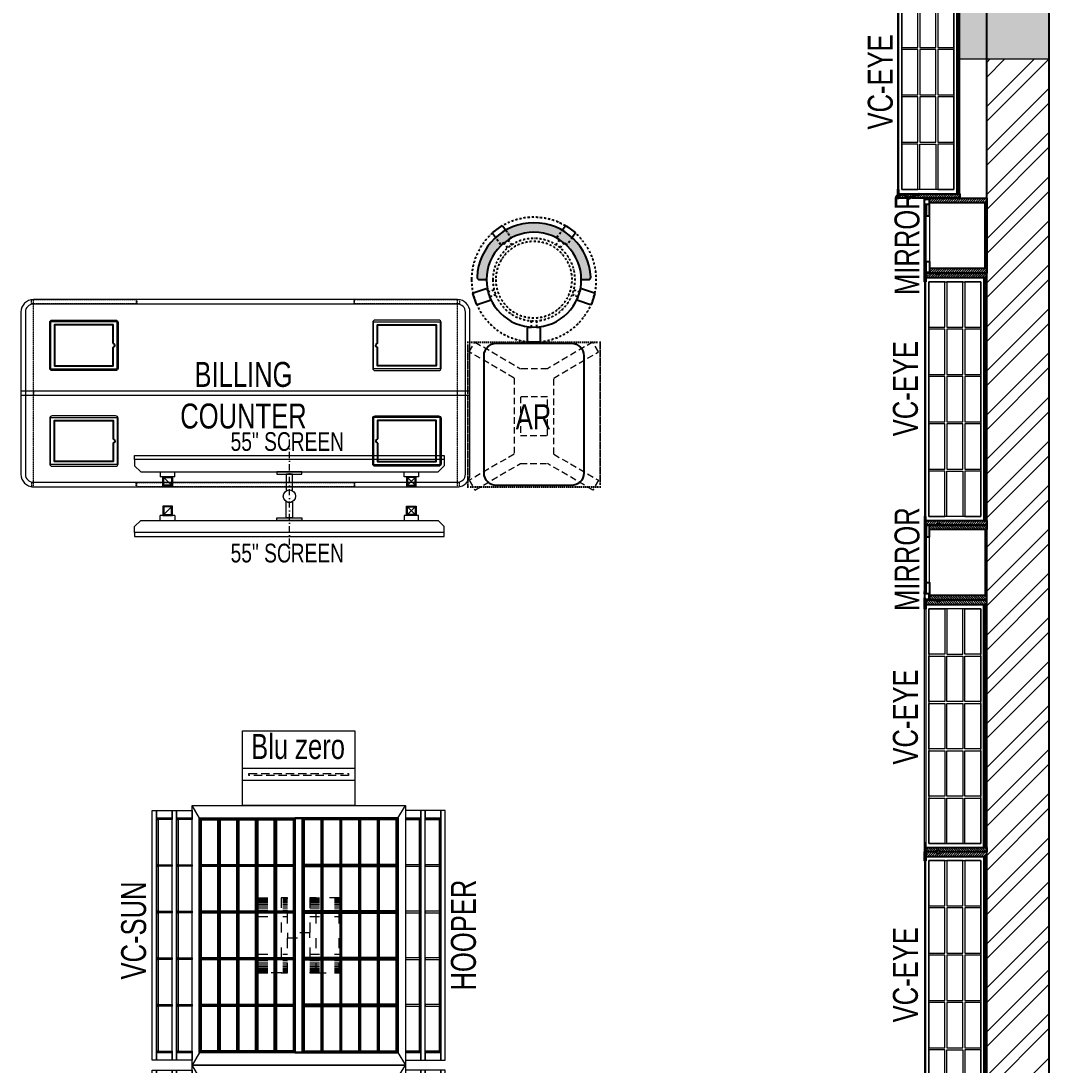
# Model space of a CAD drawing. Header units: feet. Extents: x 3040569 to 3051380, y -5725829 to -5707787.
# Drawn here: x 3044665 to 3048787, y -5720866 to -5716681 of the extents above; entities that cross this region are included whole.
import ezdxf

# ---------------------------------------------------------------- set-up
doc = ezdxf.new("R2010")
doc.units = ezdxf.units.FT
doc.header["$LTSCALE"] = 33
doc.header["$MEASUREMENT"] = 0
for name, pattern in [('ACAD_ISO03W100', [30, 12, -18]), ('D10_DASHED', [0.75, 0.5, -0.25]), ('DASHDOT2', [0.5, 0.25, -0.125, 0, -0.125]), ('DOT', [0.25, 0, -0.25]), ('HIDDEN2', [4.7624999999999975, 3.174999999999998, -1.587499999999999]), ('HIDDENX2', [0.75, 0.5, -0.25])]:
    doc.linetypes.add(name, pattern=pattern)
for name, color, linetype, lineweight in [('A-COL', 243, 'Continuous', 9), ('column hatch', 5, 'Continuous', 0), ('HATCH', 9, 'Continuous', 9), ('LENS-DIM', 252, 'Continuous', 5), ('LENS-FURNITURE', 13, 'Continuous', 9), ('LENS-PARTITION', 21, 'Continuous', 25), ('LENS-TEXT', 31, 'Continuous', 5), ('LENS_TEXT', 31, 'Continuous', 5), ('LK-EQPMT', 3, 'Continuous', 18), ('LK-FF&E FLOOR', 1, 'Continuous', 9), ('LK-FF&E WALL', 1, 'Continuous', 9), ('LK-IT', 3, 'Continuous', 18), ('LN-ELEVATION-1', 81, 'Continuous', 25), ('LN-ELEVATION-2', 103, 'Continuous', 20), ('LN-ELEVATION-3', 125, 'Continuous', 18), ('LN-ELEVATION-4', 145, 'Continuous', 13), ('LN-ELEVATION-5', 167, 'Continuous', 5), ('LN-HATCH', 251, 'Continuous', 0), ('PLANO-TXT', 252, 'Continuous', 5)]:
    doc.layers.add(name, color=color, linetype=linetype, lineweight=lineweight)
doc.layers.add('A-WALL', color=1, linetype='Continuous')
doc.styles.add('LK TXT', font='GILC____.TTF', dxfattribs={"height": 100})
pattern_1 = [(45, (7858558.917008298, 3503823.203216763), (-4.490128060534575, 4.490128060534575), [])]

# ---------------------------------------------------------------- blocks, each defined once
blk = doc.blocks.new('A$C24c61a65')
at = {"layer": 'column hatch'}
h = blk.add_hatch(color=8, dxfattribs=at)
h.dxf.hatch_style = 1
h.paths.add_polyline_path([(2152.105452673509, -6275.506340876222), (1778.10545267351, -6275.506340876222), (1778.10545267351, -6915.506340876222), (2152.105452673509, -6915.506340876222)])
h.paths.add_polyline_path([(2152.105452673509, 701.4936591237783), (1794.10545267351, 701.4936591237783), (1794.10545267351, 53.49365912377834), (2152.105452673509, 53.49365912377834)])
h.paths.add_polyline_path([(2152.105452673509, 9100.493659123777), (1763.10545267351, 9100.493659123777), (1763.10545267351, 6764.493659123778), (2152.105452673509, 6764.493659123778)])
at = {"layer": 'LN-HATCH'}
h = blk.add_hatch(dxfattribs=at)
h.set_pattern_fill('ANSI32', color=256, scale=333, angle=180)
h.set_pattern_definition([(225, (-6766788.097126138, 5279716.197831516), (88.29995930067012, -88.29995930067015), []), (225, (-6766846.963765573, 5279716.197831516), (88.29995930067012, -88.29995930067015), [])])
h.paths.add_polyline_path([(2152.105452673509, -6915.506340876222), (1896.105452673509, -6915.506340876222), (1896.105452673509, -8013.506340876222), (2152.105452673509, -8013.506340876222)])
h.paths.add_polyline_path([(2152.105452673509, 53.49365912377834), (1902.105452673509, 53.49365912377834), (1902.105452673509, -6275.506340876222), (2152.105452673509, -6275.506340876222)])
h.paths.add_polyline_path([(2152.105452673509, 6764.493659123778), (1902.105452673509, 6764.493659123778), (1902.105452673509, 701.4936591237783), (2152.105452673509, 701.4936591237783)])
at = {"layer": 'A-COL'}
for p, q in [((1794.10545267351, 53.49365912377834), (1794.10545267351, 701.4936591237783)), ((2152.105452673509, 53.49365912377834), (1794.10545267351, 53.49365912377834))]:
    blk.add_line(p, q, dxfattribs=at)
at = {"layer": 'A-WALL'}
for p, q in [((2152.105452673509, -8013.506340876222), (2152.105452673509, 6764.493659123778)), ((1902.105452673509, -6275.506340876222), (1902.105452673509, 53.49365912377834))]:
    blk.add_line(p, q, dxfattribs=at)
blk.add_lwpolyline([(1896.105452673509, -8013.506340876222), (1896.105452673509, -6275.506340876222), (1902.105452673509, -6275.506340876222), (1902.105452673509, 6764.493659123778), (1763.10545267351, 6764.493659123778), (1763.10545267351, 8921.493659123778), (511.1054526735097, 8921.493659123778), (511.1054526735097, 5990.493659123778), (358.1054526735097, 5990.493659123778)], dxfattribs=at)
blk = doc.blocks.new('AR')
at = {"layer": 'LN-ELEVATION-2', "linetype": 'DOT', "lineweight": 25}
blk.add_lwpolyline([(0, 13.41378593863919), (530, 13.41378593863919), (530, 593.4137859386392), (0, 593.4137859386392)], close=True, dxfattribs=at)
at = {"layer": 'LN-ELEVATION-2', "lineweight": 25}
blk.add_lwpolyline([(465, 68.22063546301797), (465, 538.2206354630179, 0.4142135623730951), (415, 588.2206354630177), (115, 588.2206354630177, 0.4142135623730951), (65, 538.2206354630179), (65, 68.22063546301797, 0.4142135623730951), (115, 18.22063546301797), (415, 18.22063546301797, 0.4142135623730951)], format="xyb", close=True, dxfattribs=at)
at = {"layer": 'LN-ELEVATION-4', "linetype": 'HIDDEN2', "ltscale": 0.25}
for points in [[(185.8456009030342, 448.8780772723258), (5.888936847448348, 554.0078910568263), (28.48512306064368, 593.350836840691), (211.0874861851335, 486.6754184374586)], [(344.154399111867, 448.8780772762837), (524.1110631600021, 554.0078910947777), (501.5148769393563, 593.3508368753828), (318.9125138223171, 486.6754184374586)], [(211.0874861851335, 486.6754184376913), (318.9125138223171, 486.6754184376913)], [(185.8456009030342, 144.472759603057), (185.8456009030342, 448.8780772723258)], [(344.154399111867, 448.8780772762837), (344.154399111867, 144.4727595990989)], [(185.8456009030342, 144.472759603057), (5.888936847448348, 39.34294581855647), (28.48512306064368, 3.46917659e-08), (211.0874861851335, 106.6754184379242)], [(344.154399111867, 144.4727595990989), (524.1110631600021, 39.34294578060508), (501.5148769393563, 0), (318.9125138223171, 106.6754184379242)], [(318.9125138223171, 106.6754184376914), (211.0874861851335, 106.6754184376914)]]:
    blk.add_lwpolyline(points, dxfattribs=at)
blk.add_lwpolyline([(210.8456009030342, 373.9866790841333), (319.154399111867, 373.9866790841333), (319.154399111867, 219.3641577917151), (210.8456009030342, 219.3641577917151)], close=True, dxfattribs=at)
blk = doc.blocks.new('DR STOOL')
at = {"layer": 'HATCH'}
h = blk.add_hatch(dxfattribs=at)
h.set_pattern_fill('ANSI36', color=250, angle=-90.00000000000001)
h.set_pattern_definition([(315, (-227.8099174643867, 917.3997257252777), (6.173926083235043, -1.683798022700468), [7.9375, -1.587499999999999, 0, -1.587499999999999])])
edge = h.paths.add_edge_path()
edge.add_line((-190.0000000041909, 4.511094e-10), (-218.6899174675346, 4.511094e-10))
edge.add_arc((-218.6899174670689, 9.120000000388245), 9.119999999940092, 177.6119845363388, 269.9999999996136, ccw=False)
edge.add_arc((-1.8626451e-09, 3.565219e-10), 228.000000002257, 2.3880154632688004, 177.6119845367313, ccw=False)
edge.add_arc((218.6899174633436, 9.120000000497384), 9.120000000051716, -90.00000000034493, 2.3880154629299, ccw=False)
edge.add_line((218.6899174633436, 4.511094e-10), (190, 4.511094e-10))
edge.add_arc((-1.8626451e-09, 4.511094e-10), 190.000000001979, -1.27e-14, 180)
at = {"layer": 'LN-ELEVATION-1', "color": 1, "ltscale": 100}
for p, q in [((-128.6221585394814, 215.4841044476634), (-165.2704676063731, 189.0243927398114)), ((-124.7228340068832, 214.8545704018979), (-128.6221585394814, 215.4841044476634)), ((-112.6981821293011, 198.1996966340157), (-124.7228340068832, 214.8545704018979)), ((124.7553772013634, 214.9803744515593), (112.5488144652918, 198.2845540212292)), ((128.7014972954057, 215.5933048763618), (124.7553772013634, 214.9803744515593)), ((128.7014972954057, 215.5933048763618), (124.7553772013634, 214.9803744515593)), ((165.1911288509145, 188.915192311113), (128.7014972954057, 215.5933048763618)), ((165.1911288509145, 188.915192311113), (128.7014972954057, 215.5933048763618)), ((-165.2704676063731, 189.0243927398114), (-165.9069543029182, 185.0820035930228)), ((-165.9069543029182, 185.0820035930228), (-153.8003208162263, 168.3135803133482)), ((153.6734594982117, 168.4294150282658), (165.7973639420234, 185.0121775862135)), ((165.7973639420234, 185.0121775862135), (165.1911288509145, 188.915192311113)), ((165.7973639420234, 185.0121775862135), (165.1911288509145, 188.915192311113)), ((-191.2928382232785, -35.45407700946089), (-242.9550312487409, -52.24013893969095)), ((-187.9259491492994, -37.1695928365807), (-191.2928382232785, -35.45407700946089)), ((-184.1424400564283, -48.81403796559607), (-187.9259491492994, -37.1695928365807)), ((188.0651108901948, -36.96233201187715), (184.0504167033359, -49.19388854173303)), ((191.3981811110861, -35.27656588272658), (188.0651108901948, -36.96233201187715)), ((243.0100176925771, -52.21682526778022), (191.3981811110861, -35.27656588272658)), ((-242.9550312487409, -52.24013893969095), (-244.7482102331705, -55.75945052818861)), ((-244.7482102331705, -55.75945052818861), (-230.7800458371639, -98.74904560100549)), ((-173.8639617776498, -80.4479453730819), (-177.8421125086024, -68.2044548037811)), ((-175.5596735184081, -83.7759667420105), (-173.8639617776498, -80.4479453730819)), ((177.6922140880488, -68.56540505095472), (173.8739495249465, -80.1985000452405)), ((173.8739495249465, -80.1985000452405), (175.5794035866856, -83.5704969359358)), ((175.5794035866856, -83.5704969359358), (227.1912401677109, -100.5107563209894)), ((230.715890809428, -98.7280946081737), (244.8123673382215, -55.78040257930116)), ((244.8123673382215, -55.78040257930116), (243.0100176925771, -52.21682526778022)), ((-230.7800458371639, -98.74904560100549), (-227.2218665438704, -100.5620286722478)), ((-227.2218665438704, -100.5620286722478), (-175.5596735184081, -83.7759667420105)), ((227.1912401677109, -100.5107563209894), (230.715890809428, -98.7280946081737)), ((-22.72193054761737, -190.2142363802995), (-25.39390889601782, -192.886214728569)), ((-25.39390889601782, -192.886214728569), (-25.39390889601782, -247.2070584567482)), ((-10.47823652112856, -190.2142363802995), (-22.72193054761737, -190.2142363802995)), ((22.78362171910703, -190.2142363802995), (9.910054048988968, -190.2142363802995)), ((25.42475448176265, -192.8553691428751), (22.78362171910703, -190.2142363802995)), ((25.42475448176265, -247.1762128710543), (25.42475448176265, -192.8553691428751)), ((-25.39390889601782, -247.2070584567482), (-22.60096735274419, -250)), ((-22.60096735274419, -250), (22.60096735274419, -250)), ((22.60096735274419, -250), (25.42475448176265, -247.1762128710543))]:
    blk.add_line(p, q, dxfattribs=at)
at = {"layer": 'LN-ELEVATION-1', "linetype": 'DASHDOT2'}
for p, q in [((-153.8003208162263, 168.3135803133482), (-134.1093360339291, 141.0403694751003)), ((-92.92521573789418, 170.8129362839827), (-112.6981821293011, 198.1996966340157)), ((-93.52748446213081, 167.0824927485227), (-92.92521573789418, 170.8129362839827)), ((112.5488144652918, 198.2845540212292), (92.69529851106927, 171.1294289919315)), ((92.69529851106927, 171.1294289919315), (93.26858203159645, 167.4385604566923)), ((93.26858203159645, 167.4385604566923), (103.6608748426661, 159.8406005539291)), ((133.7372852512635, 141.1612321265929), (153.6734594982117, 168.4294150282658)), ((-134.1093360339291, 141.0403694751003), (-130.4219571123831, 140.4450534014686)), ((-130.4219571123831, 140.4450534014686), (-119.9844727469608, 147.9808124662595)), ((-119.9844727469608, 147.9808124662595), (-105.3687285655178, 126.9741353208374)), ((-103.4542870586738, 159.9154408004979), (-93.52748446213081, 167.0824927485227)), ((-88.15393704269081, 139.4771787207864), (-103.4542870586738, 159.9154408004979)), ((103.6608748426661, 159.8406005539291), (88.19885099539533, 139.4487815762331)), ((105.4096150295809, 126.94019481352), (120.1194891873747, 147.8074627162714)), ((120.1194891873747, 147.8074627162714), (130.0033113472163, 140.5812532722048)), ((130.0033113472163, 140.5812532722048), (133.7372852512635, 141.1612321265929)), ((-159.954806596972, -40.49024384317454), (-184.1424400564283, -48.81403796559607)), ((184.0504167033359, -49.19388854173303), (159.8786162491887, -40.79004861696012)), ((-177.8421125086024, -68.2044548037811), (-153.4148110738024, -60.73628028803068)), ((153.3006618716754, -61.02382378749462), (177.6922140880488, -68.56540505095472)), ((-10.92024635523557, -164.6382343793375), (-10.47823652112856, -190.2142363802995)), ((9.910054048988968, -190.2142363802995), (10.35584833659231, -164.674698740353))]:
    blk.add_line(p, q, dxfattribs=at)
at = {"layer": 'LN-ELEVATION-1', "color": 1, "ltscale": 100}
blk.add_lwpolyline([(-190.0000000023283, 0), (-218.6899174656719, 0, -0.4264743413925903), (-227.8019973598421, 9.5, -0.959166304662544), (227.8019973593764, 9.5, -0.4264743413925903), (218.6899174647406, 0), (190.0000000013969, 0)], format="xyb", dxfattribs=at)
at = {"layer": 'LN-ELEVATION-1', "linetype": 'DASHDOT2'}
for radius in [250, 165, 153]:
    blk.add_circle((0, 0), radius, dxfattribs=at)
at = {"layer": 'LN-ELEVATION-1', "color": 1, "ltscale": 100}
blk.add_circle((0, 0), 190, dxfattribs=at)
blk = doc.blocks.new('VC HD 1010')
at = {"layer": 'LN-HATCH', "ltscale": 0.5}
h = blk.add_hatch(dxfattribs=at)
h.set_pattern_fill('ANSI31', color=256, scale=2)
h.set_pattern_definition([(45, (3761554.586240421, 1795022.935917533), (-4.490128060534575, 4.490128060534575), [])])
h.paths.add_polyline_path([(-505.166666666977, 24), (-505.166666666977, -166), (-499.1666666669771, -166), (-499.1666666669771, -176), (-505.166666666977, -176), (-505.166666666977, -220), (-487.1666666669772, -220), (-487.1666666669772, 24)])
h = blk.add_hatch(dxfattribs=at)
h.set_pattern_fill('ANSI31', color=256, scale=2)
h.set_pattern_definition(pattern_1)
h.paths.add_polyline_path([(504.8333333330228, 24), (504.8333333330228, -166), (498.8333333330228, -166), (498.8333333330228, -176), (504.8333333330228, -176), (504.8333333330228, -220), (486.8333333330228, -220), (486.8333333330228, 24)])
h = blk.add_hatch(dxfattribs=at)
h.set_pattern_fill('ANSI31', color=256, scale=2)
h.set_pattern_definition([(45, (7858741.917008297, 3503823.203216763), (-4.490128060534575, 4.490128060534575), [])])
h.paths.add_polyline_path([(-470.1666666669772, -220), (-470.1666666669772, -226), (-505.166666666977, -226), (-505.166666666977, -220)])
h = blk.add_hatch(dxfattribs=at)
h.set_pattern_fill('ANSI31', color=256, scale=2)
h.set_pattern_definition(pattern_1)
h.paths.add_polyline_path([(476.8333333330228, -220), (476.8333333330228, -226), (511.8333333330228, -226), (511.8333333330228, -220)])
at = {"layer": 'LN-ELEVATION-1', "ltscale": 0.5}
for points in [[(-505.166666666977, 24), (-505.166666666977, -166), (-499.1666666669771, -166), (-499.1666666669771, -176), (-505.166666666977, -176), (-505.166666666977, -220), (-487.1666666669772, -220), (-487.1666666669772, 24)], [(486.8333333330228, 12), (-487.1666666669772, 12), (-487.1666666669772, 18), (486.8333333330228, 18)], [(504.8333333330228, 24), (504.8333333330228, -166), (498.8333333330228, -166), (498.8333333330228, -176), (504.8333333330228, -176), (504.8333333330228, -220), (486.8333333330228, -220), (486.8333333330228, 24)], [(-470.1666666669772, -220), (-470.1666666669772, -226), (-505.166666666977, -226), (-505.166666666977, -220)], [(469.8333333330228, -220), (469.8333333330228, -226), (504.8333333330228, -226), (504.8333333330228, -220)]]:
    blk.add_lwpolyline(points, close=True, dxfattribs=at)
at = {"layer": 'LN-ELEVATION-2', "ltscale": 0.5}
blk.add_lwpolyline([(470.1666666674428, 0), (-470.1666666674428, 0), (-470.1666666674428, -208), (470.1666666674428, -208)], close=True, dxfattribs=at)
at = {"layer": 'LN-ELEVATION-3', "ltscale": 0.5}
for p, q in [((-487.1666666669772, 24), (486.8333333330228, 24)), ((-470.1666666669772, -220), (469.8333333330228, -220)), ((469.8333333330228, -226), (-470.1666666669772, -226))]:
    blk.add_line(p, q, dxfattribs=at)
for points in [[(-470.1666666674428, 0), (-288.5000000004657, 0), (-288.5000000004657, -64), (-470.1666666674428, -64)], [(-280.5000000004657, 0), (-98.83333333348855, 0), (-98.83333333348855, -64), (-280.5000000004657, -64)], [(-90.83333333348855, 0), (90.83333333348855, 0), (90.83333333348855, -64), (-90.83333333348855, -64)], [(98.83333333348855, 0), (280.5000000004657, 0), (280.5000000004657, -64), (98.83333333348855, -64)], [(288.5000000004657, 0), (470.1666666674428, 0), (470.1666666674428, -64), (288.5000000004657, -64)], [(-470.1666666674428, -136), (-288.5000000004657, -136), (-288.5000000004657, -72), (-470.1666666674428, -72)], [(-280.5000000004657, -72), (-98.83333333348855, -72), (-98.83333333348855, -136), (-280.5000000004657, -136)], [(-90.83333333348855, -72), (90.83333333348855, -72), (90.83333333348855, -136), (-90.83333333348855, -136)], [(98.83333333348855, -72), (280.5000000004657, -72), (280.5000000004657, -136), (98.83333333348855, -136)], [(288.5000000004657, -72), (470.1666666674428, -72), (470.1666666674428, -136), (288.5000000004657, -136)], [(-470.1666666674428, -144), (-288.5000000004657, -144), (-288.5000000004657, -208), (-470.1666666674428, -208)], [(-280.5000000004657, -144), (-98.83333333348855, -144), (-98.83333333348855, -208), (-280.5000000004657, -208)], [(-90.83333333348855, -144), (90.83333333348855, -144), (90.83333333348855, -208), (-90.83333333348855, -208)], [(98.83333333348855, -144), (280.5000000004657, -144), (280.5000000004657, -208), (98.83333333348855, -208)], [(288.5000000004657, -144), (470.1666666674428, -144), (470.1666666674428, -208), (288.5000000004657, -208)]]:
    blk.add_lwpolyline(points, close=True, dxfattribs=at)
blk = doc.blocks.new('MIRROR')
at = {"layer": 'LN-HATCH', "ltscale": 0.5}
h = blk.add_hatch(dxfattribs=at)
h.set_pattern_fill('ANSI31', color=256, scale=2)
h.set_pattern_definition([(45, (4060433.741624544, 1708720.786904081), (-4.490128060534575, 4.490128060534575), [])])
h.paths.add_polyline_path([(212.944788963403, 101.3407590774622), (230.944788963403, 101.3407590774622), (230.944788963403, -127.6592409225377), (212.944788963403, -127.6592409225377)])
h.paths.add_polyline_path([(230.944788963403, 95.34075907746227), (494.9447889634027, 95.34075907746227), (494.9447889634027, 101.3407590774622), (230.944788963403, 101.3407590774622)])
h.paths.add_polyline_path([(512.9447889634027, 101.3407590774622), (494.9447889634027, 101.3407590774622), (494.9447889634027, -127.6592409225377), (512.9447889634027, -127.6592409225377)])
at = {"layer": 'Defpoints'}
blk.add_lwpolyline([(512.9447889634027, 101.3407590774622), (212.944788963403, 101.3407590774622), (212.944788963403, -148.6592409225377), (512.9447889634027, -148.6592409225377)], close=True, dxfattribs=at)
at = {"layer": 'LN-ELEVATION-1'}
for points in [[(212.944788963403, 101.3407590774622), (230.944788963403, 101.3407590774622), (230.944788963403, -127.6592409225377), (212.944788963403, -127.6592409225377)], [(230.944788963403, 95.34075907746227), (494.9447889634027, 95.34075907746227), (494.9447889634027, 101.3407590774622), (230.944788963403, 101.3407590774622)], [(512.9447889634027, 101.3407590774622), (494.9447889634027, 101.3407590774622), (494.9447889634027, -127.6592409225377), (512.9447889634027, -127.6592409225377)], [(259.944788963403, -141.6592409225377), (259.944788963403, -127.6592409225377), (214.944788963403, -127.6592409225377), (214.944788963403, -148.6592409225377), (223.944788963403, -148.6592409225377), (223.944788963403, -147.1592409225377), (216.444788963403, -147.1592409225377), (216.444788963403, -141.6592409225377)], [(442.944788963403, -141.6592409225377), (442.944788963403, -127.6592409225377), (487.9447889634028, -127.6592409225377), (487.9447889634028, -148.6592409225377), (478.9447889634026, -148.6592409225377), (478.9447889634026, -147.1592409225377), (486.4447889634027, -147.1592409225377), (486.4447889634027, -141.6592409225377)], [(504.944788963403, -148.6592409225377), (504.944788963403, -147.1592409225377), (509.444788963403, -147.1592409225377), (509.444788963403, -129.1592409225377), (487.9447889634028, -129.1592409225377), (487.9447889634028, -127.6592409225377), (510.9447889634028, -127.6592409225377), (510.9447889634028, -148.6592409225377)]]:
    blk.add_lwpolyline(points, close=True, dxfattribs=at)
at = {"layer": 'LN-ELEVATION-2', "color": 4, "lineweight": 0}
blk.add_lwpolyline([(216.444788963403, -141.6592409225377), (486.4447889634027, -141.6592409225377), (486.4447889634027, -147.1592409225377), (216.444788963403, -147.1592409225377)], close=True, dxfattribs=at)
at = {"layer": 'LN-ELEVATION-2'}
blk.add_lwpolyline([(259.944788963403, -141.6592409225377), (442.944788963403, -141.6592409225377), (442.944788963403, -127.6592409225377), (259.944788963403, -127.6592409225377)], close=True, dxfattribs=at)
at = {"layer": 'LN-ELEVATION-4', "ltscale": 0.5}
blk.add_line((478.9447889634026, -148.6592409225377), (223.944788963403, -148.6592409225377), dxfattribs=at)
blk = doc.blocks.new('ffgd')
at = {"layer": 'LN-ELEVATION-4', "linetype": 'ACAD_ISO03W100', "ltscale": 0.1}
blk.add_lwpolyline([(0, 47.31184294237753), (0, -41.46233547315932), (-20, -41.46233547315932), (-20, 47.31184294237753)], close=True, dxfattribs=at)
at = {"layer": 'LN-ELEVATION-5', "linetype": 'ACAD_ISO03W100', "ltscale": 0.1}
for p, q in [((-159.8999999999068, 165.715584376594), (-159.8999999999068, 47.31184294237753)), ((-159.6999999997206, 165.715584376594), (-159.6999999997206, 47.31184294237753)), ((-159.3999999999068, 165.715584376594), (-159.3999999999068, 47.31184294237753)), ((-159, 165.715584376594), (-159, 47.31184294237753)), ((-158.5, 165.715584376594), (-158.5, 47.31184294237753)), ((-157.8999999999068, 165.715584376594), (-157.8999999999068, 47.31184294237753)), ((-157.1000000000931, 165.715584376594), (-157.1000000000931, 47.31184294237753)), ((-156.1000000000931, 165.715584376594), (-156.1000000000931, 47.31184294237753)), ((-154.1000000000931, 165.715584376594), (-154.1000000000931, 47.31184294237753)), ((-151.1000000000931, 165.715584376594), (-151.1000000000931, 47.31184294237753)), ((-146.1000000000931, 165.715584376594), (-146.1000000000931, 47.31184294237753)), ((-141.1000000000931, 165.715584376594), (-141.1000000000931, 47.31184294237753)), ((-135.1000000000931, 165.715584376594), (-135.1000000000931, 47.31184294237753)), ((-128.1000000000931, 165.715584376594), (-128.1000000000931, 47.31184294237753)), ((-120.1000000000931, 165.715584376594), (-120.1000000000931, 47.31184294237753)), ((-111.1000000000931, 165.715584376594), (-111.1000000000931, 47.31184294237753)), ((-102.1000000000931, 165.715584376594), (-102.1000000000931, 47.31184294237753)), ((-85, 165.715584376594), (-85, 47.31184294237753)), ((65, 165.715584376594), (65, 47.31184294237753)), ((82.10000000009315, 165.715584376594), (82.10000000009315, 47.31184294237753)), ((91.10000000009312, 165.715584376594), (91.10000000009312, 47.31184294237753)), ((100.1000000000931, 165.715584376594), (100.1000000000931, 47.31184294237753)), ((108.1000000000931, 165.715584376594), (108.1000000000931, 47.31184294237753)), ((115.1000000000931, 165.715584376594), (115.1000000000931, 47.31184294237753)), ((121.1000000000931, 165.715584376594), (121.1000000000931, 47.31184294237753)), ((126.1000000000931, 165.715584376594), (126.1000000000931, 47.31184294237753)), ((131.1000000000931, 165.715584376594), (131.1000000000931, 47.31184294237753)), ((134.1000000000931, 165.715584376594), (134.1000000000931, 47.31184294237753)), ((136.1000000000931, 165.715584376594), (136.1000000000931, 47.31184294237753)), ((137.1000000000931, 165.715584376594), (137.1000000000931, 47.31184294237753)), ((137.8999999999068, 165.715584376594), (137.8999999999068, 47.31184294237753)), ((138.5, 165.715584376594), (138.5, 47.31184294237753)), ((139, 165.715584376594), (139, 47.31184294237753)), ((139.3999999999067, 165.715584376594), (139.3999999999067, 47.31184294237753)), ((139.6999999997206, 165.715584376594), (139.6999999997206, 47.31184294237753)), ((139.8999999999068, 165.715584376594), (139.8999999999068, 47.31184294237753)), ((-159.8999999999068, -41.46233547315932), (-159.8999999999068, -159.8660769073758)), ((-159.6999999997206, -41.46233547315932), (-159.6999999997206, -159.8660769073758)), ((-159.3999999999068, -41.46233547315932), (-159.3999999999068, -159.8660769073758)), ((-159, -41.46233547315932), (-159, -159.8660769073758)), ((-158.5, -41.46233547315932), (-158.5, -159.8660769073758)), ((-157.8999999999068, -41.46233547315932), (-157.8999999999068, -159.8660769073758)), ((-157.1000000000931, -41.46233547315932), (-157.1000000000931, -159.8660769073758)), ((-156.1000000000931, -41.46233547315932), (-156.1000000000931, -159.8660769073758)), ((-154.1000000000931, -41.46233547315932), (-154.1000000000931, -159.8660769073758)), ((-151.1000000000931, -41.46233547315932), (-151.1000000000931, -159.8660769073758)), ((-146.1000000000931, -41.46233547315932), (-146.1000000000931, -159.8660769073758)), ((-141.1000000000931, -41.46233547315932), (-141.1000000000931, -159.8660769073758)), ((-135.1000000000931, -41.46233547315932), (-135.1000000000931, -159.8660769073758)), ((-128.1000000000931, -41.46233547315932), (-128.1000000000931, -159.8660769073758)), ((-120.1000000000931, -41.46233547315932), (-120.1000000000931, -159.8660769073758)), ((-111.1000000000931, -41.46233547315932), (-111.1000000000931, -159.8660769073758)), ((-102.1000000000931, -41.46233547315932), (-102.1000000000931, -159.8660769073758)), ((-85, -41.46233547315932), (-85, -159.8660769073758)), ((65, -41.46233547315932), (65, -159.8660769073758)), ((82.10000000009315, -41.46233547315932), (82.10000000009315, -159.8660769073758)), ((91.10000000009312, -41.46233547315932), (91.10000000009312, -159.8660769073758)), ((100.1000000000931, -41.46233547315932), (100.1000000000931, -159.8660769073758)), ((108.1000000000931, -41.46233547315932), (108.1000000000931, -159.8660769073758)), ((115.1000000000931, -41.46233547315932), (115.1000000000931, -159.8660769073758)), ((121.1000000000931, -41.46233547315932), (121.1000000000931, -159.8660769073758)), ((126.1000000000931, -41.46233547315932), (126.1000000000931, -159.8660769073758)), ((131.1000000000931, -41.46233547315932), (131.1000000000931, -159.8660769073758)), ((134.1000000000931, -41.46233547315932), (134.1000000000931, -159.8660769073758)), ((136.1000000000931, -41.46233547315932), (136.1000000000931, -159.8660769073758)), ((137.1000000000931, -41.46233547315932), (137.1000000000931, -159.8660769073758)), ((137.8999999999068, -41.46233547315932), (137.8999999999068, -159.8660769073758)), ((138.5, -41.46233547315932), (138.5, -159.8660769073758)), ((139, -41.46233547315932), (139, -159.8660769073758)), ((139.3999999999067, -41.46233547315932), (139.3999999999067, -159.8660769073758)), ((139.6999999997206, -41.46233547315932), (139.6999999997206, -159.8660769073758)), ((139.8999999999068, -41.46233547315932), (139.8999999999068, -159.8660769073758))]:
    blk.add_line(p, q, dxfattribs=at)
for points in [[(140, 72.9897628070321), (140, 165.715584376594), (-160, 165.715584376594), (-160, 72.9897628070321)], [(140, -67.14025533781387), (140, -159.8660769073758), (-160, -159.8660769073758), (-160, -67.14025533781387)]]:
    blk.add_lwpolyline(points, dxfattribs=at)
for points in [[(140, 72.9897628070321), (140, 47.31184294237753), (-160, 47.31184294237753), (-160, 72.9897628070321)], [(140, -41.46233547315932), (140, -67.14025533781387), (-160, -67.14025533781387), (-160, -41.46233547315932)]]:
    blk.add_lwpolyline(points, close=True, dxfattribs=at)
blk = doc.blocks.new('EURO 1040 x 1175')
at = {"layer": 'LN-ELEVATION-1'}
for points in [[(-470, -327.434990927577), (470, -327.434990927577), (470, 467.5650090724229), (-470, 467.5650090724229)], [(-470, 85.06500907242298), (470, 85.06500907242298), (470, 467.5650090724229), (-470, 467.5650090724229)], [(-283.2000000029802, 85.06500907242298), (-277.2000000029802, 85.06500907242298), (-277.2000000029802, 467.5650090724229), (-283.2000000029802, 467.5650090724229)], [(-96.40000000596046, 85.06500907242298), (-90.40000000596045, 85.06500907242298), (-90.40000000596045, 467.5650090724229), (-96.40000000596046, 467.5650090724229)], [(90.3999999910593, 85.06500907242298), (96.3999999910593, 85.06500907242298), (96.3999999910593, 467.5650090724229), (90.3999999910593, 467.5650090724229)], [(277.1999999880791, 85.06500907242298), (283.1999999880791, 85.06500907242298), (283.1999999880791, 467.5650090724229), (277.1999999880791, 467.5650090724229)], [(-470.0000000149008, 386.565009072423), (-283.2000000029802, 386.565009072423), (-283.2000000029802, 392.565009072423), (-470.0000000149008, 392.565009072423)], [(-277.2000000178814, 386.565009072423), (-96.40000000596046, 386.565009072423), (-96.40000000596046, 392.565009072423), (-277.2000000178814, 392.565009072423)], [(-90.40000002086165, 386.565009072423), (90.3999999910593, 386.565009072423), (90.3999999910593, 392.565009072423), (-90.40000002086165, 392.565009072423)], [(96.39999997615817, 386.565009072423), (277.1999999880791, 386.565009072423), (277.1999999880791, 392.565009072423), (96.39999997615817, 392.565009072423)], [(283.1999999880791, 386.565009072423), (470, 386.565009072423), (470, 392.565009072423), (283.1999999880791, 392.565009072423)], [(-470.0000000149008, 311.190009072423), (-283.2000000029802, 311.190009072423), (-283.2000000029802, 317.190009072423), (-470.0000000149008, 317.190009072423)], [(-277.2000000178814, 311.190009072423), (-96.40000000596046, 311.190009072423), (-96.40000000596046, 317.190009072423), (-277.2000000178814, 317.190009072423)], [(-90.40000002086165, 311.190009072423), (90.3999999910593, 311.190009072423), (90.3999999910593, 317.190009072423), (-90.40000002086165, 317.190009072423)], [(96.39999997615817, 311.190009072423), (277.1999999880791, 311.190009072423), (277.1999999880791, 317.190009072423), (96.39999997615817, 317.190009072423)], [(283.1999999880791, 311.190009072423), (470, 311.190009072423), (470, 317.190009072423), (283.1999999880791, 317.190009072423)], [(-470.0000000149008, 235.815009072423), (-283.2000000029802, 235.815009072423), (-283.2000000029802, 241.815009072423), (-470.0000000149008, 241.815009072423)], [(-277.2000000178814, 235.815009072423), (-96.40000000596046, 235.815009072423), (-96.40000000596046, 241.815009072423), (-277.2000000178814, 241.815009072423)], [(-90.40000002086165, 235.815009072423), (90.3999999910593, 235.815009072423), (90.3999999910593, 241.815009072423), (-90.40000002086165, 241.815009072423)], [(96.39999997615817, 235.815009072423), (277.1999999880791, 235.815009072423), (277.1999999880791, 241.815009072423), (96.39999997615817, 241.815009072423)], [(283.1999999880791, 235.815009072423), (470, 235.815009072423), (470, 241.815009072423), (283.1999999880791, 241.815009072423)], [(-470.0000000149008, 160.440009072423), (-283.2000000029802, 160.440009072423), (-283.2000000029802, 166.440009072423), (-470.0000000149008, 166.440009072423)], [(-277.2000000178814, 160.440009072423), (-96.40000000596046, 160.440009072423), (-96.40000000596046, 166.440009072423), (-277.2000000178814, 166.440009072423)], [(-90.40000002086165, 160.440009072423), (90.3999999910593, 160.440009072423), (90.3999999910593, 166.440009072423), (-90.40000002086165, 166.440009072423)], [(96.39999997615817, 160.440009072423), (277.1999999880791, 160.440009072423), (277.1999999880791, 166.440009072423), (96.39999997615817, 166.440009072423)], [(283.1999999880791, 160.440009072423), (470, 160.440009072423), (470, 166.440009072423), (283.1999999880791, 166.440009072423)], [(-470, 85.06500907242298), (470, 85.06500907242298), (470, 55.06500907242298), (-470, 55.06500907242298)], [(-470, 55.06500907242298), (470, 55.06500907242298), (470, -327.434990927577), (-470, -327.434990927577)], [(-283.2000000029802, 55.06500907242298), (-277.2000000029802, 55.06500907242298), (-277.2000000029802, -327.434990927577), (-283.2000000029802, -327.434990927577)], [(-96.40000000596046, 55.06500907242298), (-90.40000000596045, 55.06500907242298), (-90.40000000596045, -327.434990927577), (-96.40000000596046, -327.434990927577)], [(90.3999999910593, 55.06500907242298), (96.3999999910593, 55.06500907242298), (96.3999999910593, -327.434990927577), (90.3999999910593, -327.434990927577)], [(277.1999999880791, 55.06500907242298), (283.1999999880791, 55.06500907242298), (283.1999999880791, -327.434990927577), (277.1999999880791, -327.434990927577)], [(-470.0000000149008, -20.30999092757702), (-283.2000000029802, -20.30999092757702), (-283.2000000029802, -26.30999092757702), (-470.0000000149008, -26.30999092757702)], [(-277.2000000178814, -20.30999092757702), (-96.40000000596046, -20.30999092757702), (-96.40000000596046, -26.30999092757702), (-277.2000000178814, -26.30999092757702)], [(-90.40000002086165, -20.30999092757702), (90.3999999910593, -20.30999092757702), (90.3999999910593, -26.30999092757702), (-90.40000002086165, -26.30999092757702)], [(96.39999997615817, -20.30999092757702), (277.1999999880791, -20.30999092757702), (277.1999999880791, -26.30999092757702), (96.39999997615817, -26.30999092757702)], [(283.1999999880791, -20.30999092757702), (470, -20.30999092757702), (470, -26.30999092757702), (283.1999999880791, -26.30999092757702)], [(-470.0000000149008, -95.68499092757702), (-283.2000000029802, -95.68499092757702), (-283.2000000029802, -101.684990927577), (-470.0000000149008, -101.684990927577)], [(-277.2000000178814, -95.68499092757702), (-96.40000000596046, -95.68499092757702), (-96.40000000596046, -101.684990927577), (-277.2000000178814, -101.684990927577)], [(-90.40000002086165, -95.68499092757702), (90.3999999910593, -95.68499092757702), (90.3999999910593, -101.684990927577), (-90.40000002086165, -101.684990927577)], [(96.39999997615817, -95.68499092757702), (277.1999999880791, -95.68499092757702), (277.1999999880791, -101.684990927577), (96.39999997615817, -101.684990927577)], [(283.1999999880791, -95.68499092757702), (470, -95.68499092757702), (470, -101.684990927577), (283.1999999880791, -101.684990927577)], [(-470.0000000149008, -171.059990927577), (-283.2000000029802, -171.059990927577), (-283.2000000029802, -177.059990927577), (-470.0000000149008, -177.059990927577)], [(-277.2000000178814, -171.059990927577), (-96.40000000596046, -171.059990927577), (-96.40000000596046, -177.059990927577), (-277.2000000178814, -177.059990927577)], [(-90.40000002086165, -171.059990927577), (90.3999999910593, -171.059990927577), (90.3999999910593, -177.059990927577), (-90.40000002086165, -177.059990927577)], [(96.39999997615817, -171.059990927577), (277.1999999880791, -171.059990927577), (277.1999999880791, -177.059990927577), (96.39999997615817, -177.059990927577)], [(283.1999999880791, -171.059990927577), (470, -171.059990927577), (470, -177.059990927577), (283.1999999880791, -177.059990927577)], [(-470.0000000149008, -246.434990927577), (-283.2000000029802, -246.434990927577), (-283.2000000029802, -252.434990927577), (-470.0000000149008, -252.434990927577)], [(-277.2000000178814, -246.434990927577), (-96.40000000596046, -246.434990927577), (-96.40000000596046, -252.434990927577), (-277.2000000178814, -252.434990927577)], [(-90.40000002086165, -246.434990927577), (90.3999999910593, -246.434990927577), (90.3999999910593, -252.434990927577), (-90.40000002086165, -252.434990927577)], [(96.39999997615817, -246.434990927577), (277.1999999880791, -246.434990927577), (277.1999999880791, -252.434990927577), (96.39999997615817, -252.434990927577)], [(283.1999999880791, -246.434990927577), (470, -246.434990927577), (470, -252.434990927577), (283.1999999880791, -252.434990927577)]]:
    blk.add_lwpolyline(points, close=True, dxfattribs=at)
for points in [[(-283.2000000029802, 461.5650090724228), (-464, 461.5650090724228), (-464, 317.190009072423)], [(-96.40000000596046, 461.5650090724228), (-277.2000000029802, 461.5650090724228)], [(90.3999999910593, 461.5650090724228), (-90.40000000596045, 461.5650090724228)], [(277.1999999880791, 461.5650090724228), (96.3999999910593, 461.5650090724228)], [(464, 317.190009072423), (464, 461.5650090724228), (283.1999999880791, 461.5650090724228)], [(-464, 311.190009072423), (-464, 241.815009072423)], [(464, 241.815009072423), (464, 311.190009072423)], [(-464, 235.815009072423), (-464, 166.440009072423)], [(464, 166.440009072423), (464, 235.815009072423)], [(-464, 160.440009072423), (-464, 91.06500907242297), (-283.2000000029802, 91.06500907242297)], [(283.1999999880791, 91.06500907242297), (464, 91.06500907242297), (464, 160.440009072423)], [(-277.2000000029802, 91.06500907242297), (-96.40000000596046, 91.06500907242297)], [(-90.40000000596045, 91.06500907242297), (90.3999999910593, 91.06500907242297)], [(96.3999999910593, 91.06500907242297), (277.1999999880791, 91.06500907242297)], [(-464, -20.30999092757702), (-464, 49.06500907242298), (-283.2000000029802, 49.06500907242298)], [(-277.2000000029802, 49.06500907242298), (-96.40000000596046, 49.06500907242298)], [(-90.40000000596045, 49.06500907242298), (90.3999999910593, 49.06500907242298)], [(96.3999999910593, 49.06500907242298), (277.1999999880791, 49.06500907242298)], [(283.1999999880791, 49.06500907242298), (464, 49.06500907242298), (464, -20.30999092757702)], [(-464, -95.68499092757702), (-464, -26.30999092757702)], [(464, -26.30999092757702), (464, -95.68499092757702)], [(-464, -171.059990927577), (-464, -101.684990927577)], [(464, -101.684990927577), (464, -171.059990927577)], [(-283.2000000029802, -321.434990927577), (-464, -321.434990927577), (-464, -177.059990927577)], [(464, -177.059990927577), (464, -321.434990927577), (283.1999999880791, -321.434990927577)], [(-96.40000000596046, -321.434990927577), (-277.2000000029802, -321.434990927577)], [(90.3999999910593, -321.434990927577), (-90.40000000596045, -321.434990927577)], [(277.1999999880791, -321.434990927577), (96.3999999910593, -321.434990927577)]]:
    blk.add_lwpolyline(points, dxfattribs=at)
at = {"layer": 'LN-ELEVATION-2'}
blk.add_lwpolyline([(-520, -357.434990927577), (520, -357.434990927577), (520, 497.5650090724228), (-520, 497.5650090724228)], close=True, dxfattribs=at)
for points in [[(-470, 467.5650090724229), (-520, 497.5650090724228)], [(470, 467.5650090724229), (520, 497.5650090724228)], [(-470, -327.434990927577), (-520, -357.434990927577)], [(470, -327.434990927577), (520, -357.434990927577)]]:
    blk.add_lwpolyline(points, dxfattribs=at)
at = {"layer": 'LN-ELEVATION-3'}
for points in [[(-500, 559.5650090724229), (500, 559.5650090724229), (500, 577.5650090724228), (-500, 577.5650090724228)], [(-500, 497.5650090724228), (-470, 497.5650090724228), (-470, 559.5650090724229), (-500, 559.5650090724229)], [(470, 497.5650090724228), (500, 497.5650090724228), (500, 559.5650090724229), (470, 559.5650090724229)], [(-500, -357.434990927577), (-470, -357.434990927577), (-470, -419.434990927577), (-500, -419.434990927577)], [(470, -357.434990927577), (500, -357.434990927577), (500, -419.434990927577), (470, -419.434990927577)], [(-500, -419.434990927577), (500, -419.434990927577), (500, -437.4349909275768), (-500, -437.4349909275768)]]:
    blk.add_lwpolyline(points, close=True, dxfattribs=at)
at = {"layer": 'LN-ELEVATION-4'}
for points in [[(-500, 639.5650090724228), (500, 639.5650090724228), (500, 657.565009072423), (-500, 657.565009072423)], [(-500, 577.5650090724228), (-470, 577.5650090724228), (-470, 639.5650090724228), (-500, 639.5650090724228)], [(470, 577.5650090724228), (500, 577.5650090724228), (500, 639.5650090724228), (470, 639.5650090724228)], [(-470, 497.5650090724228), (-464, 497.5650090724228), (-464, 559.5650090724229), (-470, 559.5650090724229)], [(-464, 553.565009072423), (-283.2000000029802, 553.565009072423), (-283.2000000029802, 559.5650090724229), (-464, 559.5650090724229)], [(-283.2000000029802, 497.5650090724228), (-277.2000000029802, 497.5650090724228), (-277.2000000029802, 559.5650090724229), (-283.2000000029802, 559.5650090724229)], [(-277.2000000029802, 553.565009072423), (-96.40000000596046, 553.565009072423), (-96.40000000596046, 559.5650090724229), (-277.2000000029802, 559.5650090724229)], [(-96.40000000596046, 497.5650090724228), (-90.40000000596045, 497.5650090724228), (-90.40000000596045, 559.5650090724229), (-96.40000000596046, 559.5650090724229)], [(-90.40000000596045, 553.565009072423), (90.3999999910593, 553.565009072423), (90.3999999910593, 559.5650090724229), (-90.40000000596045, 559.5650090724229)], [(90.3999999910593, 497.5650090724228), (96.3999999910593, 497.5650090724228), (96.3999999910593, 559.5650090724229), (90.3999999910593, 559.5650090724229)], [(96.3999999910593, 553.565009072423), (277.1999999880791, 553.565009072423), (277.1999999880791, 559.5650090724229), (96.3999999910593, 559.5650090724229)], [(277.1999999880791, 497.5650090724228), (283.1999999880791, 497.5650090724228), (283.1999999880791, 559.5650090724229), (277.1999999880791, 559.5650090724229)], [(283.1999999880791, 553.565009072423), (463.9999999850988, 553.565009072423), (463.9999999850988, 559.5650090724229), (283.1999999880791, 559.5650090724229)], [(464, 497.5650090724228), (470, 497.5650090724228), (470, 559.5650090724229), (464, 559.5650090724229)], [(-470, -357.434990927577), (-464, -357.434990927577), (-464, -419.434990927577), (-470, -419.434990927577)], [(-283.2000000029802, -357.434990927577), (-277.2000000029802, -357.434990927577), (-277.2000000029802, -419.434990927577), (-283.2000000029802, -419.434990927577)], [(-96.40000000596046, -357.434990927577), (-90.40000000596045, -357.434990927577), (-90.40000000596045, -419.434990927577), (-96.40000000596046, -419.434990927577)], [(90.3999999910593, -357.434990927577), (96.3999999910593, -357.434990927577), (96.3999999910593, -419.434990927577), (90.3999999910593, -419.434990927577)], [(277.1999999880791, -357.434990927577), (283.1999999880791, -357.434990927577), (283.1999999880791, -419.434990927577), (277.1999999880791, -419.434990927577)], [(464, -357.434990927577), (470, -357.434990927577), (470, -419.434990927577), (464, -419.434990927577)], [(-464, -413.4349909275768), (-283.2000000029802, -413.4349909275768), (-283.2000000029802, -419.434990927577), (-464, -419.434990927577)], [(-277.2000000029802, -413.4349909275768), (-96.40000000596046, -413.4349909275768), (-96.40000000596046, -419.434990927577), (-277.2000000029802, -419.434990927577)], [(-90.40000000596045, -413.4349909275768), (90.3999999910593, -413.4349909275768), (90.3999999910593, -419.434990927577), (-90.40000000596045, -419.434990927577)], [(96.3999999910593, -413.4349909275768), (277.1999999880791, -413.4349909275768), (277.1999999880791, -419.434990927577), (96.3999999910593, -419.434990927577)], [(283.1999999880791, -413.4349909275768), (463.9999999850988, -413.4349909275768), (463.9999999850988, -419.434990927577), (283.1999999880791, -419.434990927577)], [(-500, -437.4349909275768), (-470, -437.4349909275768), (-470, -499.4349909275769), (-500, -499.4349909275769)], [(470, -437.4349909275768), (500, -437.4349909275768), (500, -499.4349909275769), (470, -499.4349909275769)], [(-500, -499.4349909275769), (500, -499.4349909275769), (500, -517.434990927577), (-500, -517.434990927577)]]:
    blk.add_lwpolyline(points, close=True, dxfattribs=at)
at = {"layer": 'LN-ELEVATION-5'}
for points in [[(-470, 577.5650090724228), (-464, 577.5650090724228), (-464, 639.5650090724228), (-470, 639.5650090724228)], [(-464, 633.565009072423), (-283.2000000029802, 633.565009072423), (-283.2000000029802, 639.5650090724228), (-464, 639.5650090724228)], [(-283.2000000029802, 577.5650090724228), (-277.2000000029802, 577.5650090724228), (-277.2000000029802, 639.5650090724228), (-283.2000000029802, 639.5650090724228)], [(-277.2000000029802, 633.565009072423), (-96.40000000596046, 633.565009072423), (-96.40000000596046, 639.5650090724228), (-277.2000000029802, 639.5650090724228)], [(-96.40000000596046, 577.5650090724228), (-90.40000000596045, 577.5650090724228), (-90.40000000596045, 639.5650090724228), (-96.40000000596046, 639.5650090724228)], [(-90.40000000596045, 633.565009072423), (90.3999999910593, 633.565009072423), (90.3999999910593, 639.5650090724228), (-90.40000000596045, 639.5650090724228)], [(90.3999999910593, 577.5650090724228), (96.3999999910593, 577.5650090724228), (96.3999999910593, 639.5650090724228), (90.3999999910593, 639.5650090724228)], [(96.3999999910593, 633.565009072423), (277.1999999880791, 633.565009072423), (277.1999999880791, 639.5650090724228), (96.3999999910593, 639.5650090724228)], [(277.1999999880791, 577.5650090724228), (283.1999999880791, 577.5650090724228), (283.1999999880791, 639.5650090724228), (277.1999999880791, 639.5650090724228)], [(283.1999999880791, 633.565009072423), (463.9999999850988, 633.565009072423), (463.9999999850988, 639.5650090724228), (283.1999999880791, 639.5650090724228)], [(464, 577.5650090724228), (470, 577.5650090724228), (470, 639.5650090724228), (464, 639.5650090724228)], [(-470, -437.4349909275768), (-464, -437.4349909275768), (-464, -499.4349909275769), (-470, -499.4349909275769)], [(-283.2000000029802, -437.4349909275768), (-277.2000000029802, -437.4349909275768), (-277.2000000029802, -499.4349909275769), (-283.2000000029802, -499.4349909275769)], [(-96.40000000596046, -437.4349909275768), (-90.40000000596045, -437.4349909275768), (-90.40000000596045, -499.4349909275769), (-96.40000000596046, -499.4349909275769)], [(90.3999999910593, -437.4349909275768), (96.3999999910593, -437.4349909275768), (96.3999999910593, -499.4349909275769), (90.3999999910593, -499.4349909275769)], [(277.1999999880791, -437.4349909275768), (283.1999999880791, -437.4349909275768), (283.1999999880791, -499.4349909275769), (277.1999999880791, -499.4349909275769)], [(464, -437.4349909275768), (470, -437.4349909275768), (470, -499.4349909275769), (464, -499.4349909275769)], [(-464, -493.4349909275769), (-283.2000000029802, -493.4349909275769), (-283.2000000029802, -499.4349909275769), (-464, -499.4349909275769)], [(-277.2000000029802, -493.4349909275769), (-96.40000000596046, -493.4349909275769), (-96.40000000596046, -499.4349909275769), (-277.2000000029802, -499.4349909275769)], [(-90.40000000596045, -493.4349909275769), (90.3999999910593, -493.4349909275769), (90.3999999910593, -499.4349909275769), (-90.40000000596045, -499.4349909275769)], [(96.3999999910593, -493.4349909275769), (277.1999999880791, -493.4349909275769), (277.1999999880791, -499.4349909275769), (96.3999999910593, -499.4349909275769)], [(283.1999999880791, -493.4349909275769), (463.9999999850988, -493.4349909275769), (463.9999999850988, -499.4349909275769), (283.1999999880791, -499.4349909275769)]]:
    blk.add_lwpolyline(points, close=True, dxfattribs=at)
at = {"layer": 'LENS-DIM'}
blk.add_blockref('ffgd', (10, 67.14025533781387), dxfattribs=at)
blk = doc.blocks.new('I-PAD Frame')
at = {"color": 3, "linetype": 'Continuous'}
blk.add_lwpolyline([(357868.7410323084, -232321.1361381283), (358122.7410323085, -232321.1361381283, 0.4142135623713902), (358132.7410323086, -232311.1361381283), (358132.7410323086, -232129.1361381283, 0.4142135623713902), (358122.7410323085, -232119.1361381283), (357868.7410323084, -232119.1361381283, 0.4142135623713902), (357858.7410323085, -232129.1361381283), (357858.7410323085, -232311.1361381283, 0.4142135623713902)], format="xyb", close=True, dxfattribs=at)
at = {"color": 3, "linetype": 'Continuous', "lineweight": 25}
blk.add_lwpolyline([(358113.2410323085, -232229.6755301424), (358113.2410323085, -232302.1361381283), (357878.2410323086, -232302.1361381283), (357878.2410323086, -232138.1361381283), (358113.2410323085, -232138.1361381283), (358113.2410323085, -232210.5967461141, 0.3275382217372251), (358114.6410323081, -232212.5046245168, -0.733799385757267), (358114.6410323086, -232227.7676517396, 0.3275382217372252)], format="xyb", close=True, dxfattribs=at)
blk = doc.blocks.new('Billing Counter 1800')
at = {"color": 5, "linetype": 'HIDDENX2', "ltscale": 0.025}
for p, q in [((-849.9999978118577, -374.9978339364752), (-850.0000002956948, 375)), ((849.9999976539983, -374.9978339364752), (850.0000001378356, 375))]:
    blk.add_line(p, q, dxfattribs=at)
at = {"color": 0, "linetype": 'Continuous'}
for p, q in [((850, 375), (-850, 375)), ((900, -325), (900, 325)), ((-850, -375), (850, -375))]:
    blk.add_line(p, q, dxfattribs=at)
at = {"color": 2, "linetype": 'Continuous'}
blk.add_line((849, -375), (849.9999976539983, -374.9978339364752), dxfattribs=at)
at = {"color": 2, "linetype": 'HIDDENX2', "ltscale": 0.025}
for points in [[(-857.9999984272289, 375), (-437.4115580061916, 375), (-437.4115580851212, 358), (-857.9999985061586, 358)], [(435.3333326776046, 375), (-435.2551077436656, 375), (-435.2551076647359, 358), (435.3333327565342, 358)], [(437.3333327565342, 375), (857.9217731775715, 375), (857.9217730986419, 358), (437.3333326776046, 358)], [(-857.9999984272289, -375), (-437.4115580061916, -375), (-437.4115580851212, -358), (-857.9999985061586, -358)], [(435.3333326776046, -375), (-435.2551077436656, -375), (-435.2551076647359, -358), (435.3333327563014, -358)], [(437.3333327563013, -375), (857.9217731775715, -375), (857.9217730986419, -358), (437.3333326776046, -358)]]:
    blk.add_lwpolyline(points, close=True, dxfattribs=at)
at = {"color": 5, "linetype": 'Continuous'}
for points in [[(-780.9166655030566, 97.25000000000001), (-513.9166655030567, 97.25000000000001), (-513.9166655030567, 286.25), (-780.9166655030566, 286.25)], [(780.9166655030566, 97.25000000000001), (513.9166655030567, 97.25000000000001), (513.9166655030567, 286.25), (780.9166655030566, 286.25)], [(-780.9166655030566, -97.25000000000001), (-513.9166655030567, -97.25000000000001), (-513.9166655030567, -286.25), (-780.9166655030566, -286.25)], [(780.9166655030566, -97.25000000000001), (513.9166655030567, -97.25000000000001), (513.9166655030567, -286.25), (780.9166655030566, -286.25)]]:
    blk.add_lwpolyline(points, close=True, dxfattribs=at)
at = {"color": 5, "linetype": 'HIDDENX2', "ltscale": 0.025}
blk.add_lwpolyline([(850, 8.5), (-850, 8.5), (-850, -8.5), (850, -8.5)], close=True, dxfattribs=at)
at = {"color": 0, "linetype": 'Continuous'}
for centre, radius, start, end in [((-850, 325), 50.0000000000291, 90, 180), ((849.999999999767, 325), 50.00000000005822, 0, 90), ((849.999999999767, -325), 50.0000000000291, 270, 0)]:
    blk.add_arc(centre, radius, start, end, dxfattribs=at)
at = {"layer": 'LN-ELEVATION-2'}
blk.add_line((-900, 325), (-900, -325), dxfattribs=at)
for points in [[(850, 375), (-850, 375, 0.4142135623725836), (-900, 325), (-900, -325, 0.4142135623725836), (-850, -375), (850, -375, 0.4142135623725837), (900, -325), (900, 325, 0.4142135623725836)], [(850, 357), (-850, 357, 0.4142135623730951), (-882, 325), (-882, -325, 0.4142135623730951), (-850, -357), (850, -357, 0.4142135623730951), (882, -325), (882, 325, 0.4142135623730951)]]:
    blk.add_lwpolyline(points, format="xyb", close=True, dxfattribs=at)
blk.add_lwpolyline([(-900, -8.5), (900, -8.5), (900, 8.5), (-900, 8.5)], close=True, dxfattribs=at)
blk.add_arc((-850, -325), 50.00000000005822, 180, 270, dxfattribs=at)
at = {"color": 2, "linetype": 'Continuous', "xscale": -1, "rotation": 180}
blk.add_blockref('I-PAD Frame', (-358643.1576978308, -232028.3861380983), dxfattribs=at)
at = {"color": 2, "linetype": 'Continuous', "rotation": 180}
blk.add_blockref('I-PAD Frame', (358643.1576977922, -232028.3861381579), dxfattribs=at)
at = {"color": 2, "linetype": 'Continuous'}
blk.add_blockref('I-PAD Frame', (-358643.1576978113, 232028.3861381281), dxfattribs=at)
at = {"color": 2, "linetype": 'Continuous', "xscale": -1}
blk.add_blockref('I-PAD Frame', (358643.1576978117, 232028.3861381281), dxfattribs=at)
at = {"layer": 'LENS-TEXT', "color": 0, "linetype": 'Continuous', "ltscale": 3, "insert": (-7.865375894587486, -8.871815700083971), "char_height": 100, "attachment_point": 5, "style": 'LK TXT'}
blk.add_mtext_dynamic_manual_height_columns('BILLING COUNTER', width=353.0555573365615, gutter_width=0.5, heights=[0], dxfattribs=at)
blk = doc.blocks.new('BLUE ZERO')
at = {"layer": 'LENS-FURNITURE', "ltscale": 0.5}
for points in [[(86206.6987006863, 120883.4167564928), (86206.6987006863, 120433.4167564928), (85906.69870068633, 120433.4167564928), (85906.69870068633, 120883.4167564928)], [(86106.6987006863, 120883.4167564928), (86106.6987006863, 120433.4167564928), (86056.69870068633, 120433.4167564928), (86056.69870068633, 120883.4167564928)]]:
    blk.add_lwpolyline(points, close=True, dxfattribs=at)
at = {"layer": 'LENS-FURNITURE', "linetype": 'D10_DASHED', "ltscale": 2}
blk.add_lwpolyline([(86085.69870068633, 120858.4167564928), (86085.69870068633, 120458.4167564928), (86077.6987006863, 120458.4167564928), (86077.6987006863, 120858.4167564928)], close=True, dxfattribs=at)
blk = doc.blocks.new('55INCH')
at = {"layer": 'LK-EQPMT', "ltscale": 12}
for p, q in [((2111558.8162113, 1135690.450573809), (2111583.24744553, 1135690.450467438)), ((2111583.24744553, 1135690.450467438), (2111607.67857339, 1135666.019126837)), ((2111607.678786132, 1134473.881595297), (2111607.67857339, 1135666.019126837)), ((2111607.678233332, 1135587.915183341), (2111627.204219206, 1135587.915098327)), ((2111627.204219206, 1135587.915098327), (2111627.203964163, 1135529.337140705)), ((2111627.203964163, 1135529.337140705), (2111607.67797829, 1135529.337225719)), ((2111627.205367106, 1134610.5634114), (2111607.679381233, 1134610.563496414)), ((2111627.205367106, 1134610.5634114), (2111627.205112064, 1134551.985453778)), ((2111607.679126189, 1134551.985538793), (2111627.205112064, 1134551.985453778)), ((2111583.247445532, 1134449.450467438), (2111607.678786132, 1134473.881595297)), ((2111558.8162113, 1134449.45057381), (2111583.247445532, 1134449.450467438))]:
    blk.add_line(p, q, dxfattribs=at)
at = {"layer": 'LK-EQPMT'}
for p, q in [((2111661.614206139, 1135573.919317673), (2111631.027374502, 1135543.33275238)), ((2111661.614072967, 1135543.332619208), (2111631.027507674, 1135573.919450845)), ((2111661.615356252, 1134597.075782953), (2111631.028524615, 1134566.48921766))]:
    blk.add_line(p, q, dxfattribs=at)
at = {"layer": 'LK-EQPMT', "ltscale": 12}
blk.add_lwpolyline([(2111542.593620929, 1135690.450644441), (2111558.8162113, 1135690.450573809), (2111558.8162113, 1134449.45057381), (2111542.593620929, 1134449.450644441)], close=True, dxfattribs=at)
at = {"layer": 'LK-EQPMT'}
for points in [[(2111627.204187012, 1135577.742804799), (2111627.204020548, 1135539.509431718), (2111665.437393629, 1135539.509265254), (2111665.437560093, 1135577.742638335)], [(2111631.027507674, 1135573.919450845), (2111631.027374502, 1135543.33275238), (2111661.614072967, 1135543.332619208), (2111661.614206139, 1135573.919317673)], [(2111627.20517066, 1134562.665896998), (2111627.205337125, 1134600.89927008), (2111665.438710206, 1134600.899103615), (2111665.438543742, 1134562.665730534)], [(2111631.028524615, 1134566.48921766), (2111631.028657786, 1134597.075916125), (2111661.615356252, 1134597.075782953), (2111661.61522308, 1134566.489084489)]]:
    blk.add_lwpolyline(points, close=True, dxfattribs=at)

msp = doc.modelspace()

# ---------------------------------------------------------------- linework, layer by layer
at = {"layer": 'LK-IT', "color": 1, "linetype": 'DASHDOT2', "ltscale": 3}
msp.add_line((3045741.679657189, -5718829.741711775), (3045741.679657189, -5718340.724734856), dxfattribs=at)
at = {"layer": 'LK-IT'}
for points in [[(3045791.679657189, -5718487.818279916), (3045691.679657189, -5718487.818279916), (3045691.679657189, -5718497.818279915), (3045791.679657189, -5718497.818279915)], [(3045791.679657189, -5718682.648166714), (3045691.679657189, -5718682.648166714), (3045691.679657189, -5718672.648166712), (3045791.679657189, -5718672.648166712)]]:
    msp.add_lwpolyline(points, close=True, dxfattribs=at)
for points in [[(3045754.17965719, -5718563.582588219), (3045754.17965719, -5718497.818279915), (3045729.17965719, -5718497.818279915), (3045729.17965719, -5718563.582588219, -0.26794919244356), (3045754.17965719, -5718563.582588219, 0.9999999999999998)], [(3045754.17965719, -5718606.883858409), (3045754.17965719, -5718672.648166712), (3045729.17965719, -5718672.648166712), (3045729.17965719, -5718606.883858409, 0.26794919244356), (3045754.17965719, -5718606.883858409, -0.9999999999999998)]]:
    msp.add_lwpolyline(points, format="xyb", dxfattribs=at)
at = {"layer": 'LK-IT', "color": 1}
msp.add_circle((3045741.679657189, -5718585.233223315), 25, dxfattribs=at)

# ---------------------------------------------------------------- block references
at = {"layer": 'LENS-PARTITION'}
msp.add_blockref('A$C24c61a65', (3046634.597276103, -5716887.890194639), dxfattribs=at)
at = {"layer": 'LK-FF&E FLOOR', "xscale": -1}
for name, p in [('DR STOOL', (3046721.690741136, -5717717.735762067)), ('AR', (3046986.690741136, -5718561.149548007))]:
    msp.add_blockref(name, p, dxfattribs=at)
at = {"layer": 'LK-FF&E FLOOR'}
msp.add_blockref('Billing Counter 1800', (3045565.335022841, -5718172.735762068), dxfattribs=at)
at = {"layer": 'LK-FF&E FLOOR', "rotation": 270}
msp.add_blockref('BLUE ZERO', (2925120.413322107, -5633618.821537048), dxfattribs=at)
at = {"layer": 'LK-FF&E FLOOR', "xscale": -1, "rotation": 90}
for p in [(3045848.895087673, -5720345.520237734), (3045848.895087673, -5721385.520237735)]:
    msp.add_blockref('EURO 1040 x 1175', p, dxfattribs=at)
at = {"layer": 'LK-FF&E WALL', "xscale": -1, "rotation": 270}
for name, p in [('VC HD 1010', (3048404.702728777, -5716886.229868848)), ('MIRROR', (3048435.361969699, -5717904.341324478)), ('VC HD 1010', (3048512.702728776, -5718196.229868848)), ('VC HD 1010', (3048512.702728776, -5720516.229868848))]:
    msp.add_blockref(name, p, dxfattribs=at)
at = {"layer": 'LK-FF&E WALL', "rotation": 270}
for name, p in [('MIRROR', (3048435.361969699, -5718488.451746551)), ('VC HD 1010', (3048512.702728776, -5719506.563202181))]:
    msp.add_blockref(name, p, dxfattribs=at)
at = {"layer": 'LK-IT', "rotation": 270}
msp.add_blockref('55INCH', (1910671.729012748, -3606880.139602385), dxfattribs=at)
at = {"layer": 'LK-IT', "xscale": -1, "rotation": 270}
msp.add_blockref('55INCH', (1910671.729012748, -7830290.326844239), dxfattribs=at)

# ---------------------------------------------------------------- texts
at = {"layer": 'LENS-TEXT', "color": 0, "linetype": 'Continuous', "ltscale": 3, "insert": (3046720.03370423, -5718267.220206124), "char_height": 100, "attachment_point": 5, "style": 'LK TXT'}
msp.add_mtext_dynamic_manual_height_columns('AR', width=237.4408088319178, gutter_width=12.5, heights=[0], dxfattribs=at)
at = {"layer": 'LENS-TEXT', "color": 0, "linetype": 'Continuous', "ltscale": 3, "char_height": 75, "width": 783.9636358173434, "attachment_point": 5, "style": 'LK TXT'}
for insert in [(3045733.217313698, -5718367.01716384), (3045733.217313698, -5718814.017163841)]:
    msp.add_mtext('\\pt225;55" SCREEN', dxfattribs=dict(at, insert=insert))
at = {"layer": 'LENS_TEXT', "linetype": 'Continuous', "ltscale": 3, "char_height": 100, "width": 324.4738372093023, "attachment_point": 5, "rotation": 90.00000000000003, "style": 'LK TXT'}
for insert in [(3048217.709124801, -5717571.59861639), (3048217.709124801, -5718837.834654037)]:
    msp.add_mtext('{\\C7;MIRROR}', dxfattribs=dict(at, insert=insert))
at = {"layer": 'PLANO-TXT', "linetype": 'Continuous', "ltscale": 3, "char_height": 100, "width": 244.6773255813953, "attachment_point": 5, "style": 'LK TXT'}
for s, insert, rotation in [('VC-EYE', (3048110.601975882, -5716925.260293289), 90.00000000000007), ('VC-EYE', (3048211.240940451, -5718154.608901031), 90.00000000000007), ('VC-EYE', (3048211.240940451, -5719470.474458066), 90.00000000000007), ('VC-SUN', (3045117.881503851, -5720325.988781562), 89.99999999999993), ('HOOPER', (3046439.778653349, -5720344.509381456), 90.00000000000007), ('VC-EYE', (3048211.240940451, -5720503.516731034), 90.00000000000007)]:
    msp.add_mtext(s, dxfattribs=dict(at, insert=insert, rotation=rotation))
at = {"layer": 'PLANO-TXT', "linetype": 'Continuous', "ltscale": 3, "insert": (3045776.267162799, -5719589.414074789), "char_height": 100, "width": 510.5515318634858, "attachment_point": 5, "style": 'LK TXT'}
msp.add_mtext('\\pt800;Blu zero', dxfattribs=at)

doc.saveas('drawing.dxf')
